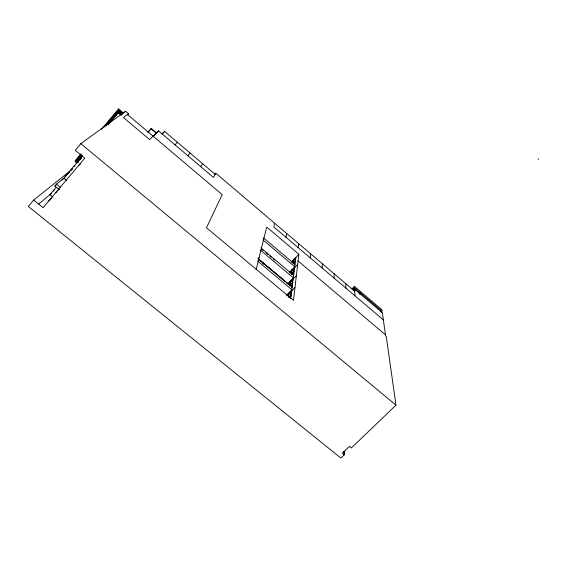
<?xml version="1.0" encoding="UTF-8"?>
<svg xmlns="http://www.w3.org/2000/svg" width="567" height="567" viewBox="0 0 567 567"><rect width="100%" height="100%" fill="white"/><g stroke="black" fill="none" stroke-linecap="round" stroke-linejoin="round"><path stroke-width="0.85" d="M322.198 268.021L322.354 263.754M118.524 109.842L118.574 108.949L123.408 113.039L122.819 113.471L118.524 109.842L103.881 127.291M310.206 257.843L310.525 253.711M256.22 269.254L266.731 227.048L298.859 254.257L293.486 300.347L206.494 227.757L222.2 194.609L127.462 114.484M298.143 247.609L298.632 243.604M290.772 298.263L295.896 257.383M290.24 297.845L290.424 296.385L289.425 297.427M291.566 287.405L291.998 284.017L290.07 286.03M293.153 274.889L293.458 272.529L291.594 274.478M294.443 264.761L294.819 261.826L293.621 263.088M288.624 296.945L289.007 294.089L290.977 292.033L290.524 295.584L289.028 297.143M288.164 296.13L288.568 293.111M289.588 285.52L290.176 281.083M291.126 274.024L291.679 269.899M292.65 262.613L292.933 260.494M76.984 163.034L75.163 161.524L75.319 160.511L81.01 153.728M286.009 237.311L286.661 233.441M274.626 223.214L273.797 226.949L383.37 319.916M354.694 291.232L215.765 173.204L213.433 177.421L158.562 130.892L149.631 139.602L123.436 117.497L128.461 113.733L125.513 111.238L80.819 143.678L75.255 150.333L84.738 158.179L43.099 207.664L33.694 200.066L28.35 206.459L340.852 458.051L344.36 454.684L344.282 451.204M200.718 166.641L202.617 163.686M187.925 155.79L190.016 152.984M101.5 129.304L118.574 108.949M75.163 161.524L80.79 154.812M59.259 189.69L54.829 186.082L56.509 184.084L63.788 178.201L66.856 180.717M77.232 162.552L75.999 161.531L81.634 154.819M106.114 125.768L118.496 111.019L122.224 114.165M78.211 162.665L77.027 161.687L82.095 155.649M108.028 124.775L118.17 112.691L121.402 115.044M81.811 156.102L77.027 161.687M108.276 124.591L118.411 112.521M64.851 177.528L66.863 174.282L69.457 172.198M78.99 160.702L78.565 160.348L81.194 157.754M56.02 187.45L49.924 194.708L52.986 197.196M62.15 180.15L82.421 156.017M53.461 191.093L54.595 189.732M69.514 171.978L67.289 174.629L66.863 174.282M70.634 170.653L72.3 168.661M73.972 166.67L75.092 165.344M77.318 162.686L78.43 161.361M79.876 158.788L80.301 159.143L81.414 157.817M124.478 112.464L125.513 111.238M127.426 114.959L128.461 113.733M148.157 132.118L151.318 128.503L156.648 133.018L153.196 136.399M147.888 132.508L151.318 128.503M175.054 144.876L177.336 142.218M157.13 132.558L158.562 130.892M162.29 134.032L164.572 131.381L215.141 174.324M214.815 174.26L215.765 173.204M258.056 258.658L259.147 257.496M291.261 262.259L298.859 254.257M293.061 263.393L295.457 260.877M289.347 272.351L294.727 266.696L262.939 239.898M289.772 272.84L297.654 264.569M291.537 274.244L294.117 271.536M288.206 284.166L296.364 275.626M290.013 285.768L292.685 282.976M286.569 295.194L291.842 289.694L257.517 260.969M287.008 295.832L294.982 287.519M288.922 297.604L291.14 295.294M351.901 288.858L354.375 286.342L381.952 309.802L382.165 311.347L354.467 287.788L354.375 286.342M352.61 289.68L354.467 287.788M354.495 288.348L353.631 289.22L353.716 290.538L354.581 289.659L354.495 288.348L355.431 289.142L355.516 290.46L354.581 289.659M353.369 290.304L354.552 289.106L382.364 312.743L385.61 335.933L386.269 336.493L395.979 405.15L351.412 447.916L349.478 446.349L342.433 453.125L344.36 454.684M162.098 133.89L164.572 131.381M49.152 200.47L51.526 198.464M48.854 200.952L50.13 199.875M55.772 192.61L56.934 191.632M57.465 190.59L59.202 189.144M38.627 204.049L51.243 193.616M54.829 186.082L56.161 185.005M78.501 165.585L80.443 164.026M65.566 175.82L66.871 174.771M33.694 200.066L72.604 168.938M78.565 160.348L79.848 159.341M80.301 159.143L81.57 158.143M75.999 161.531L77.516 162.325M118.496 111.019L121.99 114.343M56.509 184.084L60.3 187.181M80.819 143.678L395.979 405.15M258.113 258.587L292.168 287.108M258.141 258.807L287.767 283.613L293.337 277.78L260.324 250.047M258.183 258.977L260.707 261.089M261.961 262.145L271.38 270.034M273.259 271.607L278.262 275.789M279.51 276.838L285.116 281.537M286.363 282.579L288.227 284.138M262.564 263.06L264.385 264.591M260.877 247.836L293.635 275.378M261.919 249.381L263.251 250.501M265.923 252.747L267.922 254.427M269.92 256.107L271.253 257.227M273.244 258.899L274.577 260.019M298.079 260.969L385.454 334.813M118.17 112.691L121.161 115.214M263.457 237.842L295.01 264.456M151.02 128.773L156.364 133.302M538.005 158.725L538.65 159.32M381.768 312.771L381.57 311.368L380.648 310.581L380.84 311.978M354.552 289.106L354.992 295.839M345.799 283.677L345.976 288.192M343.935 451.488L344.013 455.017M334.112 273.748L334.126 278.135M292.508 279.978L292.09 283.273L290.169 285.286L290.609 281.969L292.508 279.978M293.933 268.765L293.543 271.841L291.686 273.783L292.097 270.7L293.933 268.765M295.258 258.318L294.897 261.181L293.104 263.074L293.486 260.189L295.258 258.318M360.109 293.118L359.173 292.324L359.28 293.656L360.215 294.457L360.109 293.118"/></g></svg>
